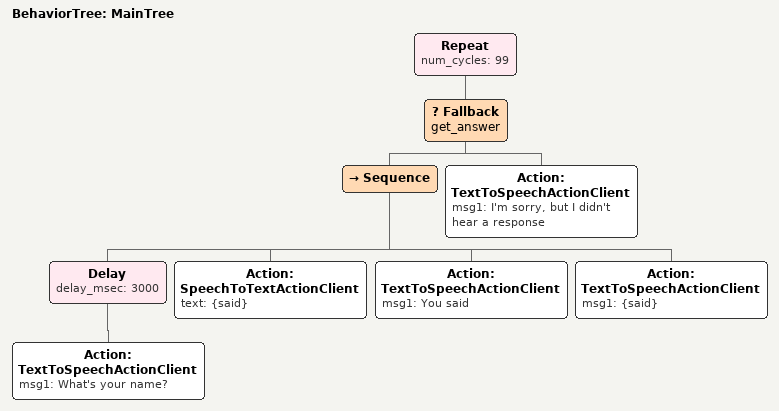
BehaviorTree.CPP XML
<?xml version="1.0"?>
<root BTCPP_format="4" main_tree_to_execute="MainTree">
    <BehaviorTree ID="MainTree">
        <Repeat num_cycles="99">
            <Fallback name="get_answer">
                <Sequence>
                    <Delay delay_msec="3000">
                        <Action ID="TextToSpeechActionClient" msg1="What's your name?"/>
                    </Delay>
                    <Action ID="SpeechToTextActionClient" text="{said}"/>
                    <Action ID="TextToSpeechActionClient" msg1="You said"/>
                    <Action ID="TextToSpeechActionClient" msg1="{said}"/>
                </Sequence>
                <Action ID="TextToSpeechActionClient" msg1="I'm sorry, but I didn't hear a response"/>
            </Fallback>
        </Repeat>
    </BehaviorTree>
</root>
